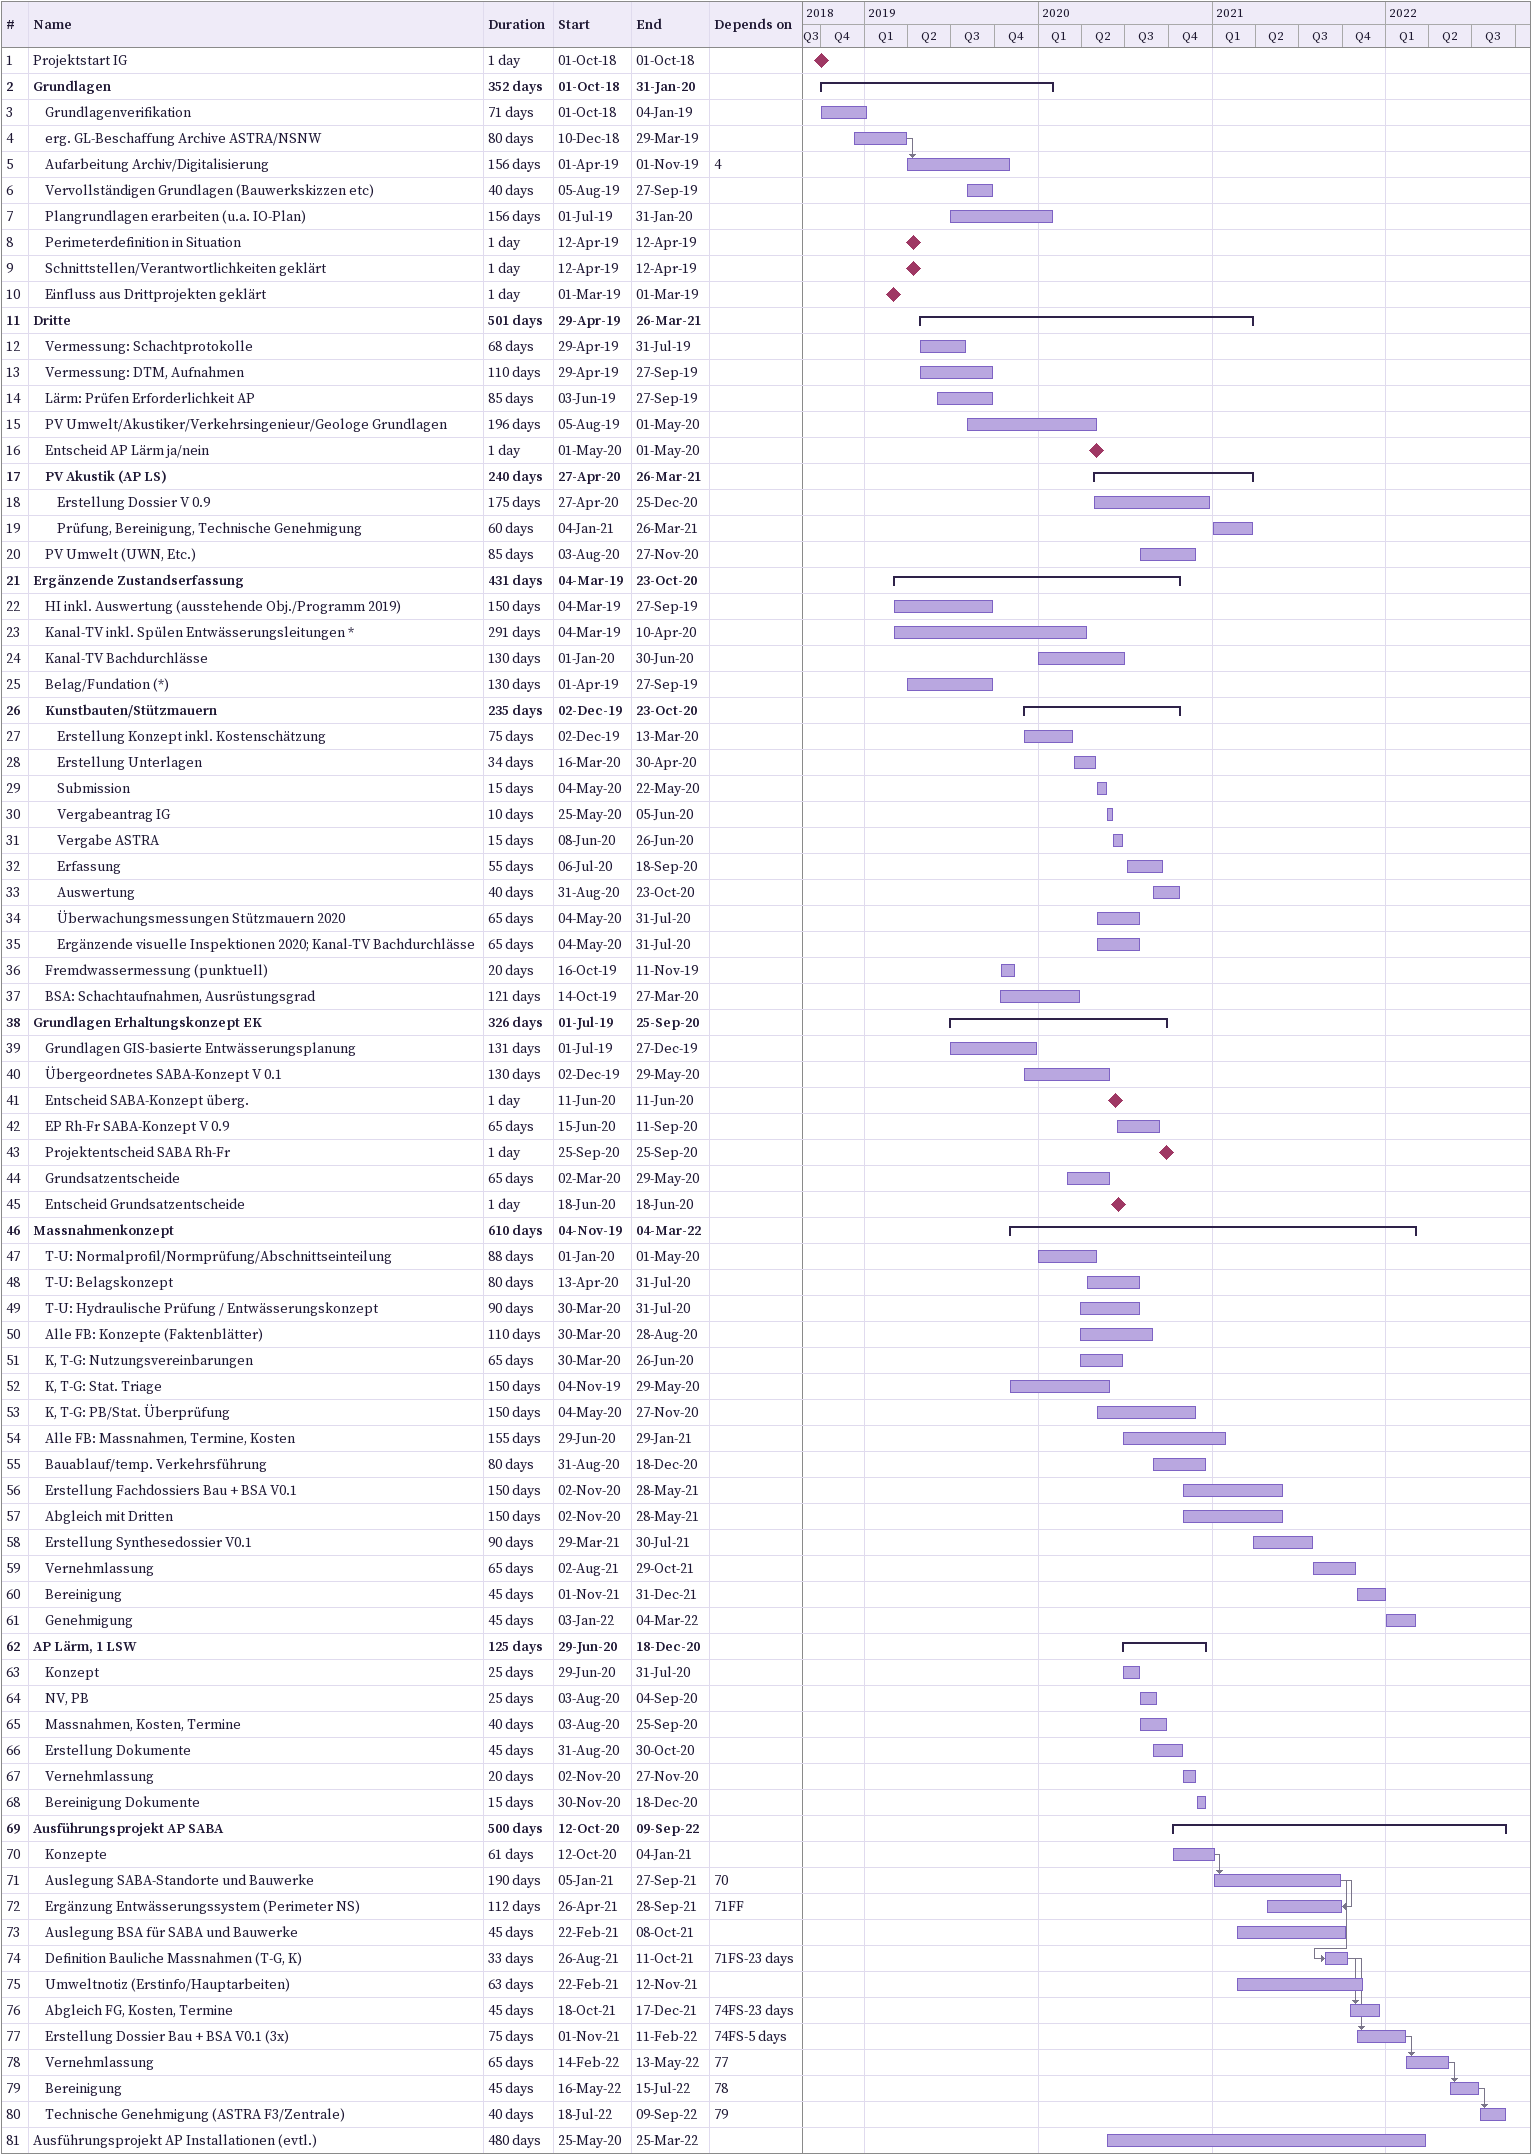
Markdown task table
| ID | Level | Task | Duration | Start | Finish | Predecessors |
|---|---|---|---|---|---|---|
| 1 | 1 | Projektstart IG | 1d | 2018-10-01 | 2018-10-01 |  |
| 2 | 1 | **Grundlagen** | 352d | 2018-10-01 | 2020-01-31 |  |
| 3 | 2 | Grundlagenverifikation | 71d | 2018-10-01 | 2019-01-04 |  |
| 4 | 2 | erg. GL-Beschaffung Archive ASTRA/NSNW | 80d | 2018-12-10 | 2019-03-29 |  |
| 5 | 2 | Aufarbeitung Archiv/Digitalisierung | 156d | 2019-04-01 | 2019-11-01 | 4 |
| 6 | 2 | Vervollständigen Grundlagen (Bauwerkskizzen etc) | 40d | 2019-08-05 | 2019-09-27 |  |
| 7 | 2 | Plangrundlagen erarbeiten (u.a. IO-Plan) | 156d | 2019-07-01 | 2020-01-31 |  |
| 8 | 2 | Perimeterdefinition in Situation | 1d | 2019-04-12 | 2019-04-12 |  |
| 9 | 2 | Schnittstellen/Verantwortlichkeiten geklärt | 1d | 2019-04-12 | 2019-04-12 |  |
| 10 | 2 | Einfluss aus Drittprojekten geklärt | 1d | 2019-03-01 | 2019-03-01 |  |
| 11 | 1 | **Dritte** | 501d | 2019-04-29 | 2021-03-26 |  |
| 12 | 2 | Vermessung: Schachtprotokolle | 68d | 2019-04-29 | 2019-07-31 |  |
| 13 | 2 | Vermessung: DTM, Aufnahmen | 110d | 2019-04-29 | 2019-09-27 |  |
| 14 | 2 | Lärm: Prüfen Erforderlichkeit AP | 85d | 2019-06-03 | 2019-09-27 |  |
| 15 | 2 | PV Umwelt/Akustiker/Verkehrsingenieur/Geologe Grundlagen | 196d | 2019-08-05 | 2020-05-01 |  |
| 16 | 2 | Entscheid AP Lärm ja/nein | 1d | 2020-05-01 | 2020-05-01 |  |
| 17 | 2 | **PV Akustik (AP LS)** | 240d | 2020-04-27 | 2021-03-26 |  |
| 18 | 3 | Erstellung Dossier V 0.9 | 175d | 2020-04-27 | 2020-12-25 |  |
| 19 | 3 | Prüfung, Bereinigung, Technische Genehmigung | 60d | 2021-01-04 | 2021-03-26 |  |
| 20 | 2 | PV Umwelt (UWN, Etc.) | 85d | 2020-08-03 | 2020-11-27 |  |
| 21 | 1 | **Ergänzende Zustandserfassung** | 431d | 2019-03-04 | 2020-10-23 |  |
| 22 | 2 | HI inkl. Auswertung (ausstehende Obj./Programm 2019) | 150d | 2019-03-04 | 2019-09-27 |  |
| 23 | 2 | Kanal-TV inkl. Spülen Entwässerungsleitungen * | 291d | 2019-03-04 | 2020-04-10 |  |
| 24 | 2 | Kanal-TV Bachdurchlässe | 130d | 2020-01-01 | 2020-06-30 |  |
| 25 | 2 | Belag/Fundation (*) | 130d | 2019-04-01 | 2019-09-27 |  |
| 26 | 2 | **Kunstbauten/Stützmauern** | 235d | 2019-12-02 | 2020-10-23 |  |
| 27 | 3 | Erstellung Konzept inkl. Kostenschätzung | 75d | 2019-12-02 | 2020-03-13 |  |
| 28 | 3 | Erstellung Unterlagen | 34d | 2020-03-16 | 2020-04-30 |  |
| 29 | 3 | Submission | 15d | 2020-05-04 | 2020-05-22 |  |
| 30 | 3 | Vergabeantrag IG | 10d | 2020-05-25 | 2020-06-05 |  |
| 31 | 3 | Vergabe ASTRA | 15d | 2020-06-08 | 2020-06-26 |  |
| 32 | 3 | Erfassung | 55d | 2020-07-06 | 2020-09-18 |  |
| 33 | 3 | Auswertung | 40d | 2020-08-31 | 2020-10-23 |  |
| 34 | 3 | Überwachungsmessungen Stützmauern 2020 | 65d | 2020-05-04 | 2020-07-31 |  |
| 35 | 3 | Ergänzende visuelle Inspektionen 2020; Kanal-TV Bachdurchlässe | 65d | 2020-05-04 | 2020-07-31 |  |
| 36 | 2 | Fremdwassermessung (punktuell) | 20d | 2019-10-16 | 2019-11-11 |  |
| 37 | 2 | BSA: Schachtaufnahmen, Ausrüstungsgrad | 121d | 2019-10-14 | 2020-03-27 |  |
| 38 | 1 | **Grundlagen Erhaltungskonzept EK** | 326d | 2019-07-01 | 2020-09-25 |  |
| 39 | 2 | Grundlagen GIS-basierte Entwässerungsplanung | 131d | 2019-07-01 | 2019-12-27 |  |
| 40 | 2 | Übergeordnetes SABA-Konzept V 0.1 | 130d | 2019-12-02 | 2020-05-29 |  |
| 41 | 2 | Entscheid SABA-Konzept überg. | 1d | 2020-06-11 | 2020-06-11 |  |
| 42 | 2 | EP Rh-Fr SABA-Konzept V 0.9 | 65d | 2020-06-15 | 2020-09-11 |  |
| 43 | 2 | Projektentscheid SABA Rh-Fr | 1d | 2020-09-25 | 2020-09-25 |  |
| 44 | 2 | Grundsatzentscheide | 65d | 2020-03-02 | 2020-05-29 |  |
| 45 | 2 | Entscheid Grundsatzentscheide | 1d | 2020-06-18 | 2020-06-18 |  |
| 46 | 1 | **Massnahmenkonzept** | 610d | 2019-11-04 | 2022-03-04 |  |
| 47 | 2 | T-U: Normalprofil/Normprüfung/Abschnittseinteilung | 88d | 2020-01-01 | 2020-05-01 |  |
| 48 | 2 | T-U: Belagskonzept | 80d | 2020-04-13 | 2020-07-31 |  |
| 49 | 2 | T-U: Hydraulische Prüfung / Entwässerungskonzept | 90d | 2020-03-30 | 2020-07-31 |  |
| 50 | 2 | Alle FB: Konzepte (Faktenblätter) | 110d | 2020-03-30 | 2020-08-28 |  |
| 51 | 2 | K, T-G: Nutzungsvereinbarungen | 65d | 2020-03-30 | 2020-06-26 |  |
| 52 | 2 | K, T-G: Stat. Triage | 150d | 2019-11-04 | 2020-05-29 |  |
| 53 | 2 | K, T-G: PB/Stat. Überprüfung | 150d | 2020-05-04 | 2020-11-27 |  |
| 54 | 2 | Alle FB: Massnahmen, Termine, Kosten | 155d | 2020-06-29 | 2021-01-29 |  |
| 55 | 2 | Bauablauf/temp. Verkehrsführung | 80d | 2020-08-31 | 2020-12-18 |  |
| 56 | 2 | Erstellung Fachdossiers Bau + BSA V0.1 | 150d | 2020-11-02 | 2021-05-28 |  |
| 57 | 2 | Abgleich mit Dritten | 150d | 2020-11-02 | 2021-05-28 |  |
| 58 | 2 | Erstellung Synthesedossier V0.1 | 90d | 2021-03-29 | 2021-07-30 |  |
| 59 | 2 | Vernehmlassung | 65d | 2021-08-02 | 2021-10-29 |  |
| 60 | 2 | Bereinigung | 45d | 2021-11-01 | 2021-12-31 |  |
| 61 | 2 | Genehmigung | 45d | 2022-01-03 | 2022-03-04 |  |
| 62 | 1 | **AP Lärm, 1 LSW** | 125d | 2020-06-29 | 2020-12-18 |  |
| 63 | 2 | Konzept | 25d | 2020-06-29 | 2020-07-31 |  |
| 64 | 2 | NV, PB | 25d | 2020-08-03 | 2020-09-04 |  |
| 65 | 2 | Massnahmen, Kosten, Termine | 40d | 2020-08-03 | 2020-09-25 |  |
| 66 | 2 | Erstellung Dokumente | 45d | 2020-08-31 | 2020-10-30 |  |
| 67 | 2 | Vernehmlassung | 20d | 2020-11-02 | 2020-11-27 |  |
| 68 | 2 | Bereinigung Dokumente | 15d | 2020-11-30 | 2020-12-18 |  |
| 69 | 1 | **Ausführungsprojekt AP SABA** | 500d | 2020-10-12 | 2022-09-09 |  |
| 70 | 2 | Konzepte | 61d | 2020-10-12 | 2021-01-04 |  |
| 71 | 2 | Auslegung SABA-Standorte und Bauwerke | 190d | 2021-01-05 | 2021-09-27 | 70 |
| 72 | 2 | Ergänzung Entwässerungssystem (Perimeter NS) | 112d | 2021-04-26 | 2021-09-28 | 71FF |
| 73 | 2 | Auslegung BSA für SABA und Bauwerke | 45d | 2021-02-22 | 2021-10-08 |  |
| 74 | 2 | Definition Bauliche Massnahmen (T-G, K) | 33d | 2021-08-26 | 2021-10-11 | 71FS-23d |
| 75 | 2 | Umweltnotiz (Erstinfo/Hauptarbeiten) | 63d | 2021-02-22 | 2021-11-12 |  |
| 76 | 2 | Abgleich FG, Kosten, Termine | 45d | 2021-10-18 | 2021-12-17 | 74FS-23d |
| 77 | 2 | Erstellung Dossier Bau + BSA V0.1 (3x) | 75d | 2021-11-01 | 2022-02-11 | 74FS-5d |
| 78 | 2 | Vernehmlassung | 65d | 2022-02-14 | 2022-05-13 | 77 |
| 79 | 2 | Bereinigung | 45d | 2022-05-16 | 2022-07-15 | 78 |
| 80 | 2 | Technische Genehmigung (ASTRA F3/Zentrale) | 40d | 2022-07-18 | 2022-09-09 | 79 |
| 81 | 1 | Ausführungsprojekt AP Installationen (evtl.) | 480d | 2020-05-25 | 2022-03-25 |  |
